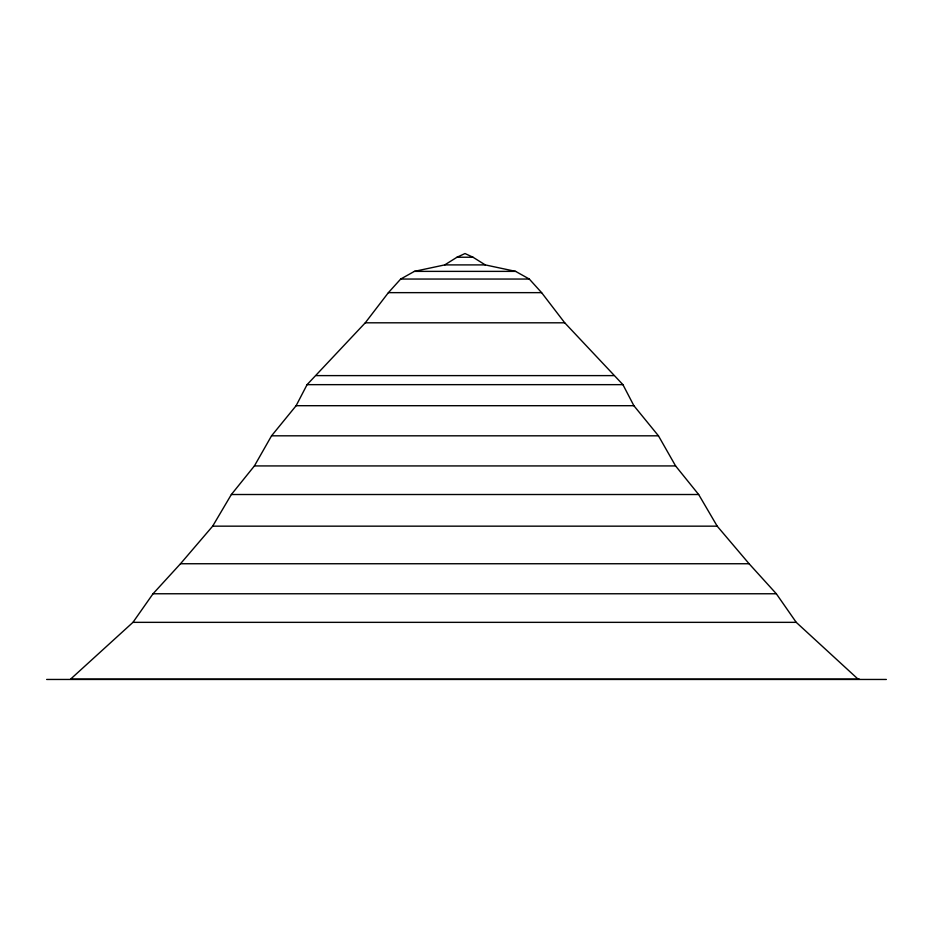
<?xml version="1.0" encoding="UTF-8"?>
<svg xmlns="http://www.w3.org/2000/svg" width="933" height="933" viewBox="0 0 933 933"><rect width="100%" height="100%" fill="white"/><g stroke="black" fill="none" stroke-linecap="round" stroke-linejoin="round"><path stroke-width="1.4" d="M859.421 679.131L70.593 679.131L132.964 622.346L153.035 593.761L180.501 563.742L212.666 526.165L231.361 494.513L254.406 465.929L271.55 435.816L296.123 405.703L307.074 384.653L365.269 322.806L388.396 292.647L400.689 279.049L414.38 271.375L444.749 264.902L485.265 264.902L515.622 271.375L529.314 279.049L541.606 292.647L564.733 322.806L622.929 384.653L633.88 405.703L658.453 435.816L675.597 465.929L698.642 494.513M444.749 264.902L457.007 257.228L465.007 253.543L472.996 257.228L485.265 264.902M457.007 257.228L472.996 257.228M414.38 271.375L515.622 271.375M400.689 279.049L529.314 279.049M388.396 292.647L541.606 292.647M365.269 322.806L564.733 322.806M316.24 375.614L613.774 375.614M307.074 384.653L622.929 384.653M296.123 405.703L633.88 405.703M271.55 435.816L658.453 435.816M254.406 465.929L675.597 465.929M231.361 494.513L698.665 494.513L717.197 526.165L749.094 563.742L776.326 593.761L796.234 622.346L858.068 679.131M212.666 526.165L717.197 526.165M180.501 563.742L749.094 563.742M153.035 593.761L776.326 593.761M132.964 622.346L796.234 622.346M46.65 679.457L886.35 679.457"/></g></svg>
